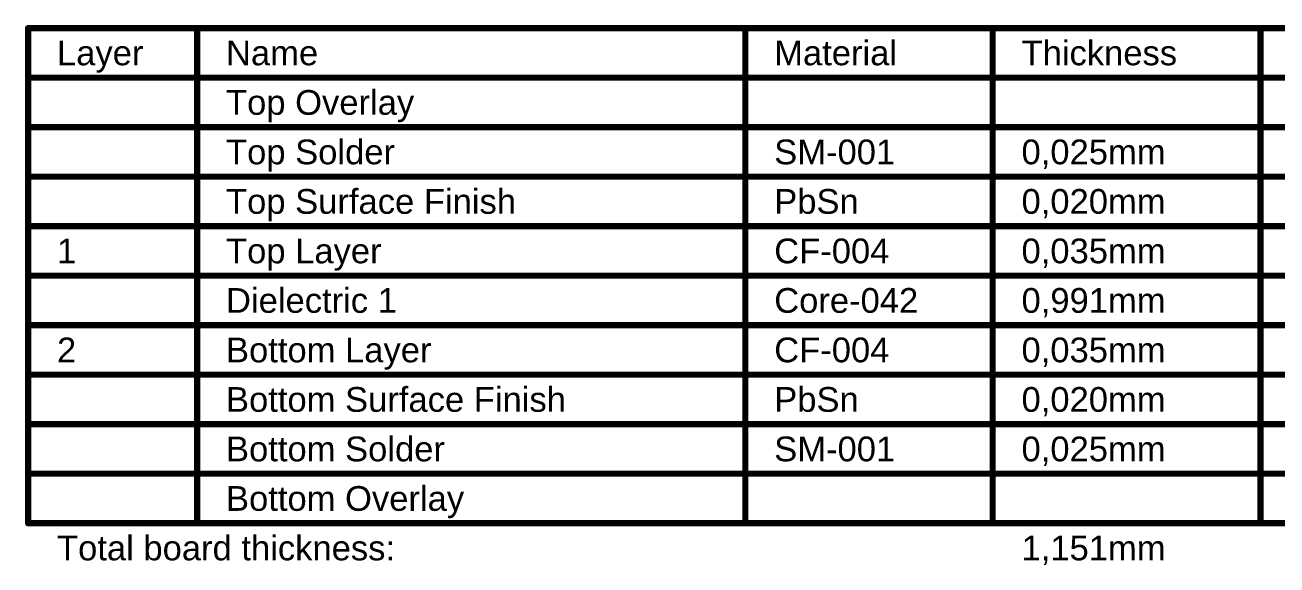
# Model space of a CAD drawing. Header units: inches. Extents: x 0.88 to 8.93, y 2.74 to 7.33.
# Drawn here: x 1 to 4.036, y 6.019 to 7.327 of the extents above; entities that cross this region are included whole.
import ezdxf

# ---------------------------------------------------------------- set-up
doc = ezdxf.new("R2010")
doc.units = ezdxf.units.IN
doc.header["$MEASUREMENT"] = 0
doc.layers.add('Drill Drawing', color=1, linetype='Continuous')
doc.styles.add('Arial', font='', dxfattribs={"height": 0.2})
doc.styles.get('Arial').set_extended_font_data('Arial')

msp = doc.modelspace()

# ---------------------------------------------------------------- linework, layer by layer
at = {"layer": 'Drill Drawing'}
for points in [[(1.0075, 6.12, 0.015, 0.015, 0), (1.0075, 7.32, 0.015, 0.015, 0)], [(1.0075, 7.32, 0.015, 0.015, 0), (5.6863, 7.32, 0.015, 0.015, 0)], [(1.4174, 6.12, 0.015, 0.015, 0), (1.4174, 7.32, 0.015, 0.015, 0)], [(2.747, 6.12, 0.015, 0.015, 0), (2.747, 7.32, 0.015, 0.015, 0)], [(3.3469, 6.12, 0.015, 0.015, 0), (3.3469, 7.32, 0.015, 0.015, 0)], [(3.9967, 6.12, 0.015, 0.015, 0), (3.9967, 7.32, 0.015, 0.015, 0)], [(1.0075, 7.2, 0.015, 0.015, 0), (5.6863, 7.2, 0.015, 0.015, 0)], [(1.0075, 7.08, 0.015, 0.015, 0), (1.4174, 7.08, 0.015, 0.015, 0)], [(1.4174, 7.08, 0.015, 0.015, 0), (2.747, 7.08, 0.015, 0.015, 0)], [(2.747, 7.08, 0.015, 0.015, 0), (3.3469, 7.08, 0.015, 0.015, 0)], [(3.3469, 7.08, 0.015, 0.015, 0), (3.9967, 7.08, 0.015, 0.015, 0)], [(3.9967, 7.08, 0.015, 0.015, 0), (4.5666, 7.08, 0.015, 0.015, 0)], [(1.0075, 6.96, 0.015, 0.015, 0), (1.4174, 6.96, 0.015, 0.015, 0)], [(1.4174, 6.96, 0.015, 0.015, 0), (2.747, 6.96, 0.015, 0.015, 0)], [(2.747, 6.96, 0.015, 0.015, 0), (3.3469, 6.96, 0.015, 0.015, 0)], [(3.3469, 6.96, 0.015, 0.015, 0), (3.9967, 6.96, 0.015, 0.015, 0)], [(3.9967, 6.96, 0.015, 0.015, 0), (4.5666, 6.96, 0.015, 0.015, 0)], [(1.0075, 6.84, 0.015, 0.015, 0), (1.4174, 6.84, 0.015, 0.015, 0)], [(1.4174, 6.84, 0.015, 0.015, 0), (2.747, 6.84, 0.015, 0.015, 0)], [(2.747, 6.84, 0.015, 0.015, 0), (3.3469, 6.84, 0.015, 0.015, 0)], [(3.3469, 6.84, 0.015, 0.015, 0), (3.9967, 6.84, 0.015, 0.015, 0)], [(3.9967, 6.84, 0.015, 0.015, 0), (4.5666, 6.84, 0.015, 0.015, 0)], [(1.0075, 6.72, 0.015, 0.015, 0), (1.4174, 6.72, 0.015, 0.015, 0)], [(1.4174, 6.72, 0.015, 0.015, 0), (2.747, 6.72, 0.015, 0.015, 0)], [(2.747, 6.72, 0.015, 0.015, 0), (3.3469, 6.72, 0.015, 0.015, 0)], [(3.3469, 6.72, 0.015, 0.015, 0), (3.9967, 6.72, 0.015, 0.015, 0)], [(3.9967, 6.72, 0.015, 0.015, 0), (4.5666, 6.72, 0.015, 0.015, 0)], [(1.0075, 6.6, 0.015, 0.015, 0), (1.4174, 6.6, 0.015, 0.015, 0)], [(1.4174, 6.6, 0.015, 0.015, 0), (2.747, 6.6, 0.015, 0.015, 0)], [(2.747, 6.6, 0.015, 0.015, 0), (3.3469, 6.6, 0.015, 0.015, 0)], [(3.3469, 6.6, 0.015, 0.015, 0), (3.9967, 6.6, 0.015, 0.015, 0)], [(3.9967, 6.6, 0.015, 0.015, 0), (4.5666, 6.6, 0.015, 0.015, 0)], [(1.0075, 6.48, 0.015, 0.015, 0), (1.4174, 6.48, 0.015, 0.015, 0)], [(1.4174, 6.48, 0.015, 0.015, 0), (2.747, 6.48, 0.015, 0.015, 0)], [(2.747, 6.48, 0.015, 0.015, 0), (3.3469, 6.48, 0.015, 0.015, 0)], [(3.3469, 6.48, 0.015, 0.015, 0), (3.9967, 6.48, 0.015, 0.015, 0)], [(3.9967, 6.48, 0.015, 0.015, 0), (4.5666, 6.48, 0.015, 0.015, 0)], [(1.0075, 6.36, 0.015, 0.015, 0), (1.4174, 6.36, 0.015, 0.015, 0)], [(1.4174, 6.36, 0.015, 0.015, 0), (2.747, 6.36, 0.015, 0.015, 0)], [(2.747, 6.36, 0.015, 0.015, 0), (3.3469, 6.36, 0.015, 0.015, 0)], [(3.3469, 6.36, 0.015, 0.015, 0), (3.9967, 6.36, 0.015, 0.015, 0)], [(3.9967, 6.36, 0.015, 0.015, 0), (4.5666, 6.36, 0.015, 0.015, 0)], [(1.0075, 6.24, 0.015, 0.015, 0), (1.4174, 6.24, 0.015, 0.015, 0)], [(1.4174, 6.24, 0.015, 0.015, 0), (2.747, 6.24, 0.015, 0.015, 0)], [(2.747, 6.24, 0.015, 0.015, 0), (3.3469, 6.24, 0.015, 0.015, 0)], [(3.3469, 6.24, 0.015, 0.015, 0), (3.9967, 6.24, 0.015, 0.015, 0)], [(3.9967, 6.24, 0.015, 0.015, 0), (4.5666, 6.24, 0.015, 0.015, 0)], [(1.0075, 6.12, 0.015, 0.015, 0), (1.4174, 6.12, 0.015, 0.015, 0)], [(1.4174, 6.12, 0.015, 0.015, 0), (2.747, 6.12, 0.015, 0.015, 0)], [(2.747, 6.12, 0.015, 0.015, 0), (3.3469, 6.12, 0.015, 0.015, 0)], [(3.3469, 6.12, 0.015, 0.015, 0), (3.9967, 6.12, 0.015, 0.015, 0)], [(3.9967, 6.12, 0.015, 0.015, 0), (4.5666, 6.12, 0.015, 0.015, 0)]]:
    msp.add_lwpolyline(points, format="xyseb", dxfattribs=at)
for points in [[(1.0037, 7.32, 0.0075, 0.0075, 1), (1.0112, 7.32, 0.0075, 0.0075, 1)], [(1.0037, 7.32, 0.0075, 0.0075, 1), (1.0112, 7.32, 0.0075, 0.0075, 1)], [(1.4137, 7.32, 0.0075, 0.0075, 1), (1.4212, 7.32, 0.0075, 0.0075, 1)], [(2.7433, 7.32, 0.0075, 0.0075, 1), (2.7508, 7.32, 0.0075, 0.0075, 1)], [(3.3431, 7.32, 0.0075, 0.0075, 1), (3.3506, 7.32, 0.0075, 0.0075, 1)], [(3.993, 7.32, 0.0075, 0.0075, 1), (4.0005, 7.32, 0.0075, 0.0075, 1)], [(1.0037, 7.2, 0.0075, 0.0075, 1), (1.0112, 7.2, 0.0075, 0.0075, 1)], [(1.0037, 7.08, 0.0075, 0.0075, 1), (1.0112, 7.08, 0.0075, 0.0075, 1)], [(1.4137, 7.08, 0.0075, 0.0075, 1), (1.4212, 7.08, 0.0075, 0.0075, 1)], [(1.4137, 7.08, 0.0075, 0.0075, 1), (1.4212, 7.08, 0.0075, 0.0075, 1)], [(2.7433, 7.08, 0.0075, 0.0075, 1), (2.7508, 7.08, 0.0075, 0.0075, 1)], [(2.7433, 7.08, 0.0075, 0.0075, 1), (2.7508, 7.08, 0.0075, 0.0075, 1)], [(3.3431, 7.08, 0.0075, 0.0075, 1), (3.3506, 7.08, 0.0075, 0.0075, 1)], [(3.3431, 7.08, 0.0075, 0.0075, 1), (3.3506, 7.08, 0.0075, 0.0075, 1)], [(3.993, 7.08, 0.0075, 0.0075, 1), (4.0005, 7.08, 0.0075, 0.0075, 1)], [(3.993, 7.08, 0.0075, 0.0075, 1), (4.0005, 7.08, 0.0075, 0.0075, 1)], [(1.0037, 6.96, 0.0075, 0.0075, 1), (1.0112, 6.96, 0.0075, 0.0075, 1)], [(1.4137, 6.96, 0.0075, 0.0075, 1), (1.4212, 6.96, 0.0075, 0.0075, 1)], [(1.4137, 6.96, 0.0075, 0.0075, 1), (1.4212, 6.96, 0.0075, 0.0075, 1)], [(2.7433, 6.96, 0.0075, 0.0075, 1), (2.7508, 6.96, 0.0075, 0.0075, 1)], [(2.7433, 6.96, 0.0075, 0.0075, 1), (2.7508, 6.96, 0.0075, 0.0075, 1)], [(3.3431, 6.96, 0.0075, 0.0075, 1), (3.3506, 6.96, 0.0075, 0.0075, 1)], [(3.3431, 6.96, 0.0075, 0.0075, 1), (3.3506, 6.96, 0.0075, 0.0075, 1)], [(3.993, 6.96, 0.0075, 0.0075, 1), (4.0005, 6.96, 0.0075, 0.0075, 1)], [(3.993, 6.96, 0.0075, 0.0075, 1), (4.0005, 6.96, 0.0075, 0.0075, 1)], [(1.0037, 6.84, 0.0075, 0.0075, 1), (1.0112, 6.84, 0.0075, 0.0075, 1)], [(1.4137, 6.84, 0.0075, 0.0075, 1), (1.4212, 6.84, 0.0075, 0.0075, 1)], [(1.4137, 6.84, 0.0075, 0.0075, 1), (1.4212, 6.84, 0.0075, 0.0075, 1)], [(2.7433, 6.84, 0.0075, 0.0075, 1), (2.7508, 6.84, 0.0075, 0.0075, 1)], [(2.7433, 6.84, 0.0075, 0.0075, 1), (2.7508, 6.84, 0.0075, 0.0075, 1)], [(3.3431, 6.84, 0.0075, 0.0075, 1), (3.3506, 6.84, 0.0075, 0.0075, 1)], [(3.3431, 6.84, 0.0075, 0.0075, 1), (3.3506, 6.84, 0.0075, 0.0075, 1)], [(3.993, 6.84, 0.0075, 0.0075, 1), (4.0005, 6.84, 0.0075, 0.0075, 1)], [(3.993, 6.84, 0.0075, 0.0075, 1), (4.0005, 6.84, 0.0075, 0.0075, 1)], [(1.0037, 6.72, 0.0075, 0.0075, 1), (1.0112, 6.72, 0.0075, 0.0075, 1)], [(1.4137, 6.72, 0.0075, 0.0075, 1), (1.4212, 6.72, 0.0075, 0.0075, 1)], [(1.4137, 6.72, 0.0075, 0.0075, 1), (1.4212, 6.72, 0.0075, 0.0075, 1)], [(2.7433, 6.72, 0.0075, 0.0075, 1), (2.7508, 6.72, 0.0075, 0.0075, 1)], [(2.7433, 6.72, 0.0075, 0.0075, 1), (2.7508, 6.72, 0.0075, 0.0075, 1)], [(3.3431, 6.72, 0.0075, 0.0075, 1), (3.3506, 6.72, 0.0075, 0.0075, 1)], [(3.3431, 6.72, 0.0075, 0.0075, 1), (3.3506, 6.72, 0.0075, 0.0075, 1)], [(3.993, 6.72, 0.0075, 0.0075, 1), (4.0005, 6.72, 0.0075, 0.0075, 1)], [(3.993, 6.72, 0.0075, 0.0075, 1), (4.0005, 6.72, 0.0075, 0.0075, 1)], [(1.0037, 6.6, 0.0075, 0.0075, 1), (1.0112, 6.6, 0.0075, 0.0075, 1)], [(1.4137, 6.6, 0.0075, 0.0075, 1), (1.4212, 6.6, 0.0075, 0.0075, 1)], [(1.4137, 6.6, 0.0075, 0.0075, 1), (1.4212, 6.6, 0.0075, 0.0075, 1)], [(2.7433, 6.6, 0.0075, 0.0075, 1), (2.7508, 6.6, 0.0075, 0.0075, 1)], [(2.7433, 6.6, 0.0075, 0.0075, 1), (2.7508, 6.6, 0.0075, 0.0075, 1)], [(3.3431, 6.6, 0.0075, 0.0075, 1), (3.3506, 6.6, 0.0075, 0.0075, 1)], [(3.3431, 6.6, 0.0075, 0.0075, 1), (3.3506, 6.6, 0.0075, 0.0075, 1)], [(3.993, 6.6, 0.0075, 0.0075, 1), (4.0005, 6.6, 0.0075, 0.0075, 1)], [(3.993, 6.6, 0.0075, 0.0075, 1), (4.0005, 6.6, 0.0075, 0.0075, 1)], [(1.0037, 6.48, 0.0075, 0.0075, 1), (1.0112, 6.48, 0.0075, 0.0075, 1)], [(1.4137, 6.48, 0.0075, 0.0075, 1), (1.4212, 6.48, 0.0075, 0.0075, 1)], [(1.4137, 6.48, 0.0075, 0.0075, 1), (1.4212, 6.48, 0.0075, 0.0075, 1)], [(2.7433, 6.48, 0.0075, 0.0075, 1), (2.7508, 6.48, 0.0075, 0.0075, 1)], [(2.7433, 6.48, 0.0075, 0.0075, 1), (2.7508, 6.48, 0.0075, 0.0075, 1)], [(3.3431, 6.48, 0.0075, 0.0075, 1), (3.3506, 6.48, 0.0075, 0.0075, 1)], [(3.3431, 6.48, 0.0075, 0.0075, 1), (3.3506, 6.48, 0.0075, 0.0075, 1)], [(3.993, 6.48, 0.0075, 0.0075, 1), (4.0005, 6.48, 0.0075, 0.0075, 1)], [(3.993, 6.48, 0.0075, 0.0075, 1), (4.0005, 6.48, 0.0075, 0.0075, 1)], [(1.0037, 6.36, 0.0075, 0.0075, 1), (1.0112, 6.36, 0.0075, 0.0075, 1)], [(1.4137, 6.36, 0.0075, 0.0075, 1), (1.4212, 6.36, 0.0075, 0.0075, 1)], [(1.4137, 6.36, 0.0075, 0.0075, 1), (1.4212, 6.36, 0.0075, 0.0075, 1)], [(2.7433, 6.36, 0.0075, 0.0075, 1), (2.7508, 6.36, 0.0075, 0.0075, 1)], [(2.7433, 6.36, 0.0075, 0.0075, 1), (2.7508, 6.36, 0.0075, 0.0075, 1)], [(3.3431, 6.36, 0.0075, 0.0075, 1), (3.3506, 6.36, 0.0075, 0.0075, 1)], [(3.3431, 6.36, 0.0075, 0.0075, 1), (3.3506, 6.36, 0.0075, 0.0075, 1)], [(3.993, 6.36, 0.0075, 0.0075, 1), (4.0005, 6.36, 0.0075, 0.0075, 1)], [(3.993, 6.36, 0.0075, 0.0075, 1), (4.0005, 6.36, 0.0075, 0.0075, 1)], [(1.0037, 6.24, 0.0075, 0.0075, 1), (1.0112, 6.24, 0.0075, 0.0075, 1)], [(1.4137, 6.24, 0.0075, 0.0075, 1), (1.4212, 6.24, 0.0075, 0.0075, 1)], [(1.4137, 6.24, 0.0075, 0.0075, 1), (1.4212, 6.24, 0.0075, 0.0075, 1)], [(2.7433, 6.24, 0.0075, 0.0075, 1), (2.7508, 6.24, 0.0075, 0.0075, 1)], [(2.7433, 6.24, 0.0075, 0.0075, 1), (2.7508, 6.24, 0.0075, 0.0075, 1)], [(3.3431, 6.24, 0.0075, 0.0075, 1), (3.3506, 6.24, 0.0075, 0.0075, 1)], [(3.3431, 6.24, 0.0075, 0.0075, 1), (3.3506, 6.24, 0.0075, 0.0075, 1)], [(3.993, 6.24, 0.0075, 0.0075, 1), (4.0005, 6.24, 0.0075, 0.0075, 1)], [(3.993, 6.24, 0.0075, 0.0075, 1), (4.0005, 6.24, 0.0075, 0.0075, 1)], [(1.0037, 6.12, 0.0075, 0.0075, 1), (1.0112, 6.12, 0.0075, 0.0075, 1)], [(1.0037, 6.12, 0.0075, 0.0075, 1), (1.0112, 6.12, 0.0075, 0.0075, 1)], [(1.4137, 6.12, 0.0075, 0.0075, 1), (1.4212, 6.12, 0.0075, 0.0075, 1)], [(1.4137, 6.12, 0.0075, 0.0075, 1), (1.4212, 6.12, 0.0075, 0.0075, 1)], [(1.4137, 6.12, 0.0075, 0.0075, 1), (1.4212, 6.12, 0.0075, 0.0075, 1)], [(2.7433, 6.12, 0.0075, 0.0075, 1), (2.7508, 6.12, 0.0075, 0.0075, 1)], [(2.7433, 6.12, 0.0075, 0.0075, 1), (2.7508, 6.12, 0.0075, 0.0075, 1)], [(2.7433, 6.12, 0.0075, 0.0075, 1), (2.7508, 6.12, 0.0075, 0.0075, 1)], [(3.3431, 6.12, 0.0075, 0.0075, 1), (3.3506, 6.12, 0.0075, 0.0075, 1)], [(3.3431, 6.12, 0.0075, 0.0075, 1), (3.3506, 6.12, 0.0075, 0.0075, 1)], [(3.3431, 6.12, 0.0075, 0.0075, 1), (3.3506, 6.12, 0.0075, 0.0075, 1)], [(3.993, 6.12, 0.0075, 0.0075, 1), (4.0005, 6.12, 0.0075, 0.0075, 1)], [(3.993, 6.12, 0.0075, 0.0075, 1), (4.0005, 6.12, 0.0075, 0.0075, 1)], [(3.993, 6.12, 0.0075, 0.0075, 1), (4.0005, 6.12, 0.0075, 0.0075, 1)]]:
    msp.add_lwpolyline(points, format="xyseb", close=True, dxfattribs=at)

# ---------------------------------------------------------------- texts
at = {"layer": 'Drill Drawing', "style": 'Arial'}
for s, p in [('Layer', (1.0775, 7.23)), ('Name', (1.4874, 7.23)), ('Material', (2.817, 7.23)), ('Thickness', (3.4169, 7.23)), ('Top Overlay', (1.4874, 7.11)), ('Top Solder', (1.4874, 6.99)), ('SM-001', (2.817, 6.99)), ('0,025mm', (3.4169, 6.99)), ('Top Surface Finish', (1.4874, 6.87)), ('PbSn', (2.817, 6.87)), ('0,020mm', (3.4169, 6.87)), ('1', (1.0775, 6.75)), ('Top Layer', (1.4874, 6.75)), ('CF-004', (2.817, 6.75)), ('0,035mm', (3.4169, 6.75)), ('Dielectric 1', (1.4874, 6.63)), ('Core-042', (2.817, 6.63)), ('0,991mm', (3.4169, 6.63)), ('2', (1.0775, 6.51)), ('Bottom Layer', (1.4874, 6.51)), ('CF-004', (2.817, 6.51)), ('0,035mm', (3.4169, 6.51)), ('Bottom Surface Finish', (1.4874, 6.39)), ('PbSn', (2.817, 6.39)), ('0,020mm', (3.4169, 6.39)), ('Bottom Solder', (1.4874, 6.27)), ('SM-001', (2.817, 6.27)), ('0,025mm', (3.4169, 6.27)), ('Bottom Overlay', (1.4874, 6.15)), ('Total board thickness:', (1.0775, 6.03)), ('1,151mm', (3.4169, 6.03))]:
    msp.add_text(s, height=0.06, dxfattribs=at).set_placement(p)

doc.saveas('drawing.dxf')
